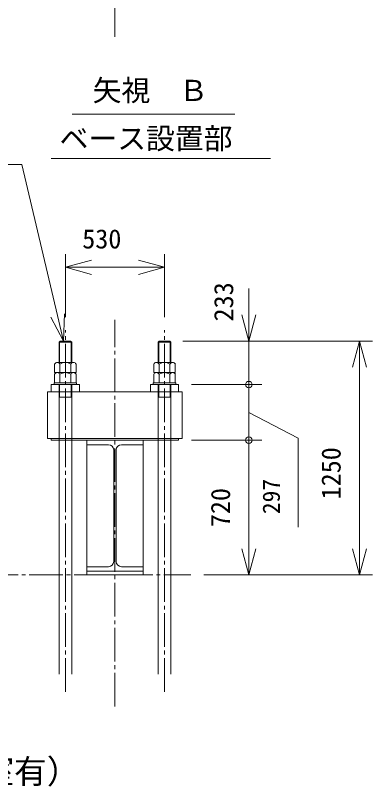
# Model space of a CAD drawing. Units: millimetres, scale not verified. Extents: x -32409 to 32443, y -43405 to 44769.
# Drawn here: x 22899 to 32443, y 7035 to 27640 of the extents above; entities that cross this region are included whole.
import ezdxf
from ezdxf.enums import TextEntityAlignment as Align

# ---------------------------------------------------------------- set-up
doc = ezdxf.new("R2010")
doc.units = ezdxf.units.MM
doc.header["$LTSCALE"] = 100
doc.linetypes.add('CHAIN2', pattern=[12, 9, -1, 1, -1])
for name, color, linetype, lineweight in [('0-1_10 常用実線', 3, 'Continuous', 18), ('0-3_12 常用一点鎖線', 3, 'CHAIN2', 18), ('0-5_05 寸法', 7, 'Continuous', 18), ('0-6_22 躯体・土木、中心線', 1, 'CHAIN2', 18)]:
    doc.layers.add(name, color=color, linetype=linetype, lineweight=lineweight)
doc.styles.add('ＭＳ ゴシック', font='')
doc.styles.get('ＭＳ ゴシック').set_extended_font_data('MS Gothic')

msp = doc.modelspace()

# ---------------------------------------------------------------- linework, layer by layer
at = {"layer": '0-1_10 常用実線'}
for p, q in [((24093.6, 18940.3), (24063.6, 18910.3)), ((24063.6, 18365.3), (24063.6, 18910.3)), ((24079.8, 18926.6), (24079.8, 18365.3)), ((24373.6, 18940.3), (24093.6, 18940.3)), ((24387.3, 18926.6), (24387.3, 18365.3)), ((24403.6, 18910.3), (24403.6, 18365.3)), ((26743.6, 18940.3), (26713.6, 18910.3)), ((26713.6, 18365.3), (26713.6, 18910.3)), ((26729.8, 18926.6), (26729.8, 18365.3)), ((27023.6, 18940.3), (26743.6, 18940.3)), ((27037.3, 18926.6), (27037.3, 18365.3)), ((27053.6, 18910.3), (27053.6, 18365.3)), ((24017.1, 18365.3), (24450.1, 18365.3)), ((26667.1, 18365.3), (27100.1, 18365.3)), ((24089.2, 18323.7), (24089.2, 18095.3)), ((24377.9, 18323.7), (24377.9, 18095.3)), ((26739.2, 18323.7), (26739.2, 18095.3)), ((27027.9, 18323.7), (27027.9, 18095.3)), ((24017.1, 18095.3), (24450.1, 18095.3)), ((24089.2, 18053.7), (24089.2, 17825.3)), ((24377.9, 18053.7), (24377.9, 17825.3)), ((26739.2, 18053.7), (26739.2, 17825.3)), ((27027.9, 18053.7), (27027.9, 17825.3)), ((24063.6, 10037.2), (24063.6, 17775.3)), ((24079.8, 17440.3), (24079.8, 17775.3)), ((24387.3, 17440.3), (24387.3, 17775.3)), ((24403.6, 10037.2), (24403.6, 17775.3)), ((26713.6, 10037.2), (26713.6, 17775.3)), ((26729.8, 17440.3), (26729.8, 17775.3)), ((27037.3, 17440.3), (27037.3, 17775.3)), ((27053.6, 10037.2), (27053.6, 17775.3)), ((24063.6, 17440.3), (24403.6, 17440.3)), ((26713.6, 17440.3), (27053.6, 17440.3)), ((25526.1, 16030.3), (25526.1, 13050.3)), ((25591.1, 13050.3), (25591.1, 16030.3))]:
    msp.add_line(p, q, dxfattribs=at)
for points in [[(24373.6, 18940.3), (24403.6, 18910.3), (24063.6, 18910.3)], [(27023.6, 18940.3), (27053.6, 18910.3), (26713.6, 18910.3)], [(23944.9, 18323.7), (23944.9, 18095.3), (24522.2, 18095.3), (24522.2, 18323.7)], [(26594.9, 18323.7), (26594.9, 18095.3), (27172.2, 18095.3), (27172.2, 18323.7)], [(23944.9, 18053.7), (23944.9, 17825.3), (24522.2, 17825.3), (24522.2, 18053.7)], [(26594.9, 18053.7), (26594.9, 17825.3), (27172.2, 17825.3), (27172.2, 18053.7)], [(25731.1, 16170.3), (26308.6, 16170.3), (26308.6, 16290.3), (24808.6, 16290.3), (24808.6, 16170.3), (25386.1, 16170.3)], [(25386.1, 12910.3), (24808.6, 12910.3), (24808.6, 12790.3), (26308.6, 12790.3), (26308.6, 12910.3), (25731.1, 12910.3)]]:
    msp.add_lwpolyline(points, dxfattribs=at)
for points in [[(23858.6, 17585.3), (24608.6, 17585.3), (24608.6, 17775.3), (23858.6, 17775.3)], [(24533.6, 17825.3), (23933.6, 17825.3), (23933.6, 17775.3), (24533.6, 17775.3)], [(26508.6, 17585.3), (27258.6, 17585.3), (27258.6, 17775.3), (26508.6, 17775.3)], [(27183.6, 17825.3), (26583.6, 17825.3), (26583.6, 17775.3), (27183.6, 17775.3)], [(27358.6, 16335.3), (23758.6, 16335.3), (23758.6, 17585.3), (27358.6, 17585.3)], [(27258.6, 16290.3), (23858.6, 16290.3), (23858.6, 16335.3), (27258.8, 16335.3)], [(26308.6, 12690.3), (24808.6, 12690.3), (24808.6, 16290.3), (26308.6, 16290.3)]]:
    msp.add_lwpolyline(points, close=True, dxfattribs=at)
for centre, radius, start, end in [((24017.1, 18282), 83.3, 30, 150), ((24233.6, 18094.5), 270.8, 57.79577, 122.20423), ((24450.1, 18282), 83.3, 30, 150), ((26667.1, 18282), 83.3, 30, 150), ((26883.6, 18094.5), 270.8, 57.79577, 122.20423), ((27100.1, 18282), 83.3, 30, 150), ((24017.1, 18012), 83.3, 30, 150), ((24233.6, 17824.5), 270.8, 57.79577, 122.20423), ((24450.1, 18012), 83.3, 30, 150), ((26667.1, 18012), 83.3, 30, 150), ((26883.6, 17824.5), 270.8, 57.79577, 122.20423), ((27100.1, 18012), 83.3, 30, 150), ((25386.1, 16030.3), 140, 0, 90), ((25731.1, 16030.3), 140, 90, 180), ((25386.1, 13050.3), 140, 270, 0), ((25731.1, 13050.3), 140, 180, 270)]:
    msp.add_arc(centre, radius, start, end, dxfattribs=at)
at = {"layer": '0-3_12 常用一点鎖線'}
for p, q in [((25558.6, 27070.1), (25558.6, 37347.6)), ((25558.6, 9176.3), (25558.6, 19507.9)), ((24233.6, 9567.8), (24233.6, 19230.1)), ((26883.6, 9567.8), (26883.6, 19230.1))]:
    msp.add_line(p, q, dxfattribs=at)
at = {"layer": '0-5_05 寸法'}
for p, q in [((24413, 25004.6), (28766.1, 25004.6)), ((23853.3, 23815.9), (29713.2, 23815.9)), ((24233.6, 19580.1), (24233.6, 21259.2)), ((26883.6, 19580.1), (26883.6, 21259.2)), ((24233.6, 20909.2), (24933.6, 20909.2)), ((24933.6, 20909.2), (26183.6, 20909.2)), ((26883.6, 20909.2), (26183.6, 20909.2)), ((29138, 19640.3), (29138, 20340.3)), ((24187.9, 18940.3), (24026.3, 19621.4)), ((29138, 18940.3), (29138, 19640.3)), ((27373.6, 18940.3), (29488, 18940.3)), ((27373.6, 18940.3), (32443, 18940.3)), ((29138, 17775.3), (29138, 18940.3)), ((32093, 18940.3), (32093, 18240.3)), ((32093, 18240.3), (32093, 13390.3)), ((27608.6, 17775.3), (29488, 17775.3)), ((27608.6, 17775.3), (29488, 17775.3)), ((29138, 17775.3), (29138, 17075.3)), ((29138, 16291.7), (29138, 17775.3)), ((27608.6, 16291.7), (29488, 16291.7)), ((27608.6, 16290.3), (29488, 16290.3)), ((29138, 13390.3), (29138, 16290.3)), ((29138, 12690.3), (29138, 13390.3)), ((32093, 12690.3), (32093, 13390.3)), ((27937.3, 12690.3), (29488, 12690.3)), ((27937.3, 12690.3), (32443, 12690.3))]:
    msp.add_line(p, q, dxfattribs=at)
for points in [[(24026.3, 19621.4), (23069.7, 23652), (16741.7, 23652)], [(24933.6, 20721.6), (24233.6, 20909.2), (24933.6, 21096.8)], [(26183.6, 21096.8), (26883.6, 20909.2), (26183.6, 20721.6)], [(24208.8, 19664.7), (24187.9, 18940.3), (23843.8, 19578.1)], [(29325.6, 19640.3), (29138, 18940.3), (28950.4, 19640.3)], [(31905.4, 18240.3), (32093, 18940.3), (32280.5, 18240.3)], [(29138, 17033.5), (30453.8, 16343.7), (30453.8, 13963.7)], [(29325.6, 13390.3), (29138, 12690.3), (28950.4, 13390.3)], [(32280.5, 13390.3), (32093, 12690.3), (31905.4, 13390.3)]]:
    msp.add_lwpolyline(points, dxfattribs=at)
for centre in [(29138, 17775.3), (29138, 17775.3), (29138, 16291.7), (29138, 16290.3)]:
    msp.add_circle(centre, 87.5, dxfattribs=at)
at = {"layer": '0-6_22 躯体・土木、中心線'}
msp.add_line((19668.3, 12690.3), (27587.3, 12690.3), dxfattribs=at)

# ---------------------------------------------------------------- texts
at = {"layer": '0-5_05 寸法', "style": 'ＭＳ ゴシック'}
for s, height, p in [('矢視\u3000Ｂ', 564.5, (24962.7, 25183.6)), ('ベース設置部', 564.5, (24079.7, 23900.2)), ('530', 513.2, (24683.6, 21259.2)), ('重\u3000量（運転室有） ', 641.5, (16738.1, 6926.6))]:
    msp.add_text(s, height=height, dxfattribs=at).set_placement(p, align=Align.BOTTOM_LEFT)
for s, height, p in [('233', 513.2, (28872.9, 19462.3)), ('1250', 513.2, (31743, 14707)), ('297', 461.9, (30103.8, 14313.7)), ('720', 513.2, (28788, 13965.3))]:
    msp.add_text(s, height=height, rotation=90, dxfattribs=at).set_placement(p, align=Align.BOTTOM_LEFT)

doc.saveas('drawing.dxf')
